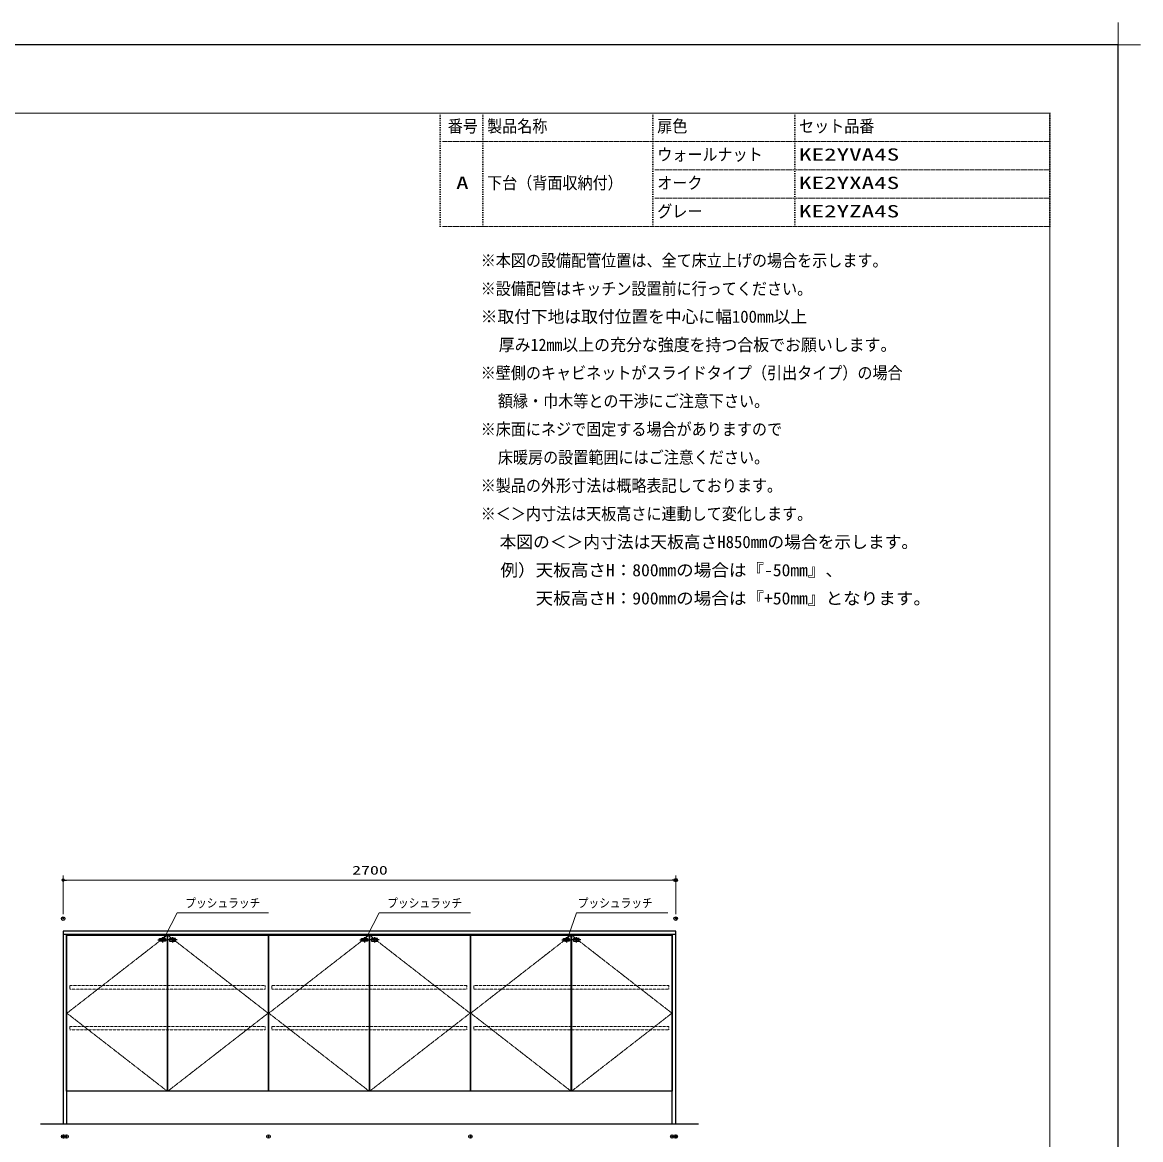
# Model space of a CAD drawing. Units: millimetres, scale not verified. Extents: x -9797 to 9797, y -4555 to 4555.
# Drawn here: x -1927 to 3002, y -369 to 4555 of the extents above; entities that cross this region are included whole.
import ezdxf
from ezdxf.enums import TextEntityAlignment as Align

# ---------------------------------------------------------------- set-up
doc = ezdxf.new("R2010")
doc.units = ezdxf.units.MM
doc.header["$LTSCALE"] = 30
doc.header["$PDMODE"] = 32
doc.header["$PDSIZE"] = 15
for name, pattern in [('USER1', [0.26, 0.01, -0.25]), ('USER2', [0.375, 0.25, -0.125]), ('USER4', [2, 1.25, -0.25, 0.25, -0.25])]:
    doc.linetypes.add(name, pattern=pattern)
for name, color, linetype, lineweight in [('0-0_図面枠', 3, 'Continuous', 15), ('0-2_0', 7, 'Continuous', 25), ('0-3_DEFPOINTS', 7, 'Continuous', 25), ('0-4_一般', 7, 'Continuous', 5), ('0-6_細線ﾚｲﾔｰ', 91, 'Continuous', 9), ('0-7_寸法ﾚｲﾔｰ', 30, 'Continuous', 13), ('0-8_1', 7, 'Continuous', 25), ('0-9_KABE', 4, 'Continuous', 25)]:
    doc.layers.add(name, color=color, linetype=linetype, lineweight=lineweight)
doc.layers.add('0-1_仕様書', color=7, linetype='Continuous')
doc.styles.add('ＭＳ ゴシック', font='')
doc.styles.get('ＭＳ ゴシック').set_extended_font_data('MS Gothic')

# ---------------------------------------------------------------- blocks, each defined once
blk = doc.blocks.new('グループ-13-1')
at = {"layer": '0-4_一般'}
for p, q in [((372249.8, -84177), (372249.8, -80193)), ((370257.8, -82185), (374241.7, -82185))]:
    blk.add_line(p, q, dxfattribs=at)
blk = doc.blocks.new('_DOT')
at = {"layer": '0-2_0', "color": 30}
blk.add_line((-15, 0), (-30, 0), dxfattribs=at)
for points in [[(0, 0), (-15, 0), (-14.88, 1.88)], [(0, 0), (-14.88, -1.88), (-15, 0)], [(0, 0), (-14.88, 1.88), (-14.53, 3.73)], [(0, 0), (-14.53, -3.73), (-14.88, -1.88)], [(0, 0), (-14.53, 3.73), (-13.95, 5.52)], [(0, 0), (-13.95, -5.52), (-14.53, -3.73)], [(0, 0), (-13.95, 5.52), (-13.14, 7.23)], [(0, 0), (-13.14, -7.23), (-13.95, -5.52)], [(0, 0), (-13.14, 7.23), (-12.14, 8.82)], [(0, 0), (-12.14, -8.82), (-13.14, -7.23)], [(0, 0), (-12.14, 8.82), (-10.93, 10.27)], [(0, 0), (-10.93, -10.27), (-12.14, -8.82)], [(0, 0), (-10.93, 10.27), (-9.56, 11.56)], [(0, 0), (-9.56, -11.56), (-10.93, -10.27)], [(0, 0), (-9.56, 11.56), (-8.04, 12.66)], [(0, 0), (-8.04, -12.66), (-9.56, -11.56)], [(0, 0), (-8.04, 12.66), (-6.39, 13.57)], [(0, 0), (-6.39, -13.57), (-8.04, -12.66)], [(0, 0), (-6.39, 13.57), (-4.64, 14.27)], [(0, 0), (-4.64, -14.27), (-6.39, -13.57)], [(0, 0), (-4.64, 14.27), (-2.81, 14.73)], [(0, 0), (-2.81, -14.73), (-4.64, -14.27)], [(0, 0), (-2.81, 14.73), (-0.94, 14.97)], [(0, 0), (-0.94, -14.97), (-2.81, -14.73)], [(0, 0), (-0.94, 14.97), (0.94, 14.97)], [(0, 0), (0.94, -14.97), (-0.94, -14.97)], [(0, 0), (0.94, 14.97), (2.81, 14.73)], [(0, 0), (2.81, 14.73), (4.64, 14.27)], [(0, 0), (4.64, 14.27), (6.39, 13.57)], [(0, 0), (6.39, 13.57), (8.04, 12.66)], [(0, 0), (8.04, 12.66), (9.56, 11.56)], [(0, 0), (9.56, 11.56), (10.93, 10.27)], [(0, 0), (10.93, 10.27), (12.14, 8.82)], [(0, 0), (12.14, 8.82), (13.14, 7.23)], [(0, 0), (13.14, 7.23), (13.95, 5.52)], [(0, 0), (13.95, 5.52), (14.53, 3.73)], [(0, 0), (14.53, 3.73), (14.88, 1.88)], [(0, 0), (14.88, 1.88), (15, 0)], [(0, 0), (2.81, -14.73), (0.94, -14.97)], [(0, 0), (4.64, -14.27), (2.81, -14.73)], [(0, 0), (6.39, -13.57), (4.64, -14.27)], [(0, 0), (8.04, -12.66), (6.39, -13.57)], [(0, 0), (9.56, -11.56), (8.04, -12.66)], [(0, 0), (10.93, -10.27), (9.56, -11.56)], [(0, 0), (12.14, -8.82), (10.93, -10.27)], [(0, 0), (13.14, -7.23), (12.14, -8.82)], [(0, 0), (13.95, -5.52), (13.14, -7.23)], [(0, 0), (14.53, -3.73), (13.95, -5.52)], [(0, 0), (14.88, -1.88), (14.53, -3.73)], [(0, 0), (15, 0), (14.88, -1.88)]]:
    blk.add_solid(points, dxfattribs=at)
blk = doc.blocks.new('A$C660A762F')
at = {"layer": '0-2_0'}
for points in [[(0, 20760), (26700, 20760), (26700, 0), (0, 0)], [(45, 20610), (13305, 20610), (13305, 0), (45, 0)], [(13395, 20610), (26655, 20610), (26655, 0), (13395, 0)]]:
    blk.add_lwpolyline(points, close=True, dxfattribs=at)
at = {"layer": '0-6_細線ﾚｲﾔｰ', "linetype": 'USER4'}
for points in [[(13305, 20610), (45, 10305), (13305, 0)], [(13395, 20610), (26655, 10305), (13395, 0)]]:
    blk.add_lwpolyline(points, dxfattribs=at)
at = {"layer": '0-6_細線ﾚｲﾔｰ', "linetype": 'USER2'}
for points in [[(450, 13500), (26250, 13500), (26250, 13950), (450, 13950)], [(450, 8100), (26250, 8100), (26250, 8550), (450, 8550)]]:
    blk.add_lwpolyline(points, close=True, dxfattribs=at)
at = {"layer": '0-8_1'}
for p, q in [((12084, 20010), (13296, 20010)), ((12690, 20353.1), (12690, 19666.9)), ((14616, 20010), (13404, 20010)), ((14010, 20353.1), (14010, 19666.9))]:
    blk.add_line(p, q, dxfattribs=at)
at = {"layer": '0-8_1', "color": 1}
for points in [[(13080, 20190), (13080, 19830), (12300, 19830), (12300, 20190)], [(13620, 20190), (13620, 19830), (14400, 19830), (14400, 20190)]]:
    blk.add_lwpolyline(points, close=True, dxfattribs=at)
for centre, radius in [((12690, 20010), 90), ((12690, 20010), 60), ((14010, 20010), 90), ((14010, 20010), 60)]:
    blk.add_circle(centre, radius, dxfattribs=at)

msp = doc.modelspace()

# ---------------------------------------------------------------- linework, layer by layer
at = {"layer": '0-0_図面枠', "linetype": 'USER1'}
for p, q in [((-84.73, 3655), (-84.73, 4155)), ((2602.77, 4155), (-84.73, 4155)), ((102.77, 3655), (102.77, 4155)), ((852.77, 3655), (852.77, 4155)), ((1477.77, 3655), (1477.77, 4155)), ((2602.77, 3655), (2602.77, 4155)), ((2602.77, 4030), (-84.73, 4030)), ((2602.77, 3905), (852.77, 3905)), ((2602.77, 3780), (852.77, 3780)), ((2602.77, 3655), (-84.73, 3655))]:
    msp.add_line(p, q, dxfattribs=at)
at = {"layer": '0-0_図面枠'}
msp.add_lwpolyline([(-9397.23, -4155), (2602.77, -4155), (2602.77, 4155), (-9397.23, 4155)], close=True, dxfattribs=at)
at = {"layer": '0-2_0'}
for points in [[(-1747.21, 549.86), (-1747.21, 536.86), (952.79, 536.86), (952.79, 549.86)], [(-1746.21, 536.86), (-1732.21, 536.86), (-1732.21, -300.14), (-1746.21, -300.14)], [(937.79, 536.86), (951.79, 536.86), (951.79, -300.14), (937.79, -300.14)]]:
    msp.add_lwpolyline(points, close=True, dxfattribs=at)
at = {"layer": '0-3_DEFPOINTS'}
for p, q in [((2902.77, 4455), (-9697.23, 4455)), ((2902.77, -4455), (2902.77, 4455))]:
    msp.add_line(p, q, dxfattribs=at)
for p in [(952.79, 774.86), (-1747.21, 604.86), (952.79, 604.86), (-1747.21, -355.14), (-1746.21, -355.14), (-1746.21, -355.14), (-1732.21, -355.14), (-842.21, -355.14), (47.79, -355.14), (937.79, -355.14), (951.79, -355.14), (951.79, -355.14), (952.79, -355.14)]:
    msp.add_point(p, dxfattribs=at)
at = {"layer": '0-7_寸法ﾚｲﾔｰ'}
for p, q in [((-1747.21, 624.86), (-1747.21, 794.86)), ((952.79, 624.86), (952.79, 794.86)), ((-1732.21, 774.86), (937.79, 774.86))]:
    msp.add_line(p, q, dxfattribs=at)
for points in [[(-842.27, 629.89), (-1245, 629.89), (-1297.59, 528.15)], [(47.73, 629.89), (-355, 629.89), (-407.59, 528.15)], [(918.49, 629.89), (515.76, 629.89), (480.44, 529.39)]]:
    msp.add_lwpolyline(points, dxfattribs=at)
at = {"layer": '0-9_KABE'}
msp.add_line((1052.79, -300.14), (-1847.21, -300.14), dxfattribs=at)

# ---------------------------------------------------------------- block references
at = {"layer": '0-2_0', "xscale": 0.03333333, "yscale": 0.03333333}
for p in [(-1732.21, -155.14), (-842.21, -155.14), (47.79, -155.14)]:
    msp.add_blockref('A$C660A762F', p, dxfattribs=at)
at = {"layer": '0-3_DEFPOINTS', "xscale": 0.05, "yscale": 0.05}
msp.add_blockref('グループ-13-1', (-15709.72, 8564.25), dxfattribs=at)
at = {"layer": '0-7_寸法ﾚｲﾔｰ'}
for p, xscale, yscale, rotation in [((-1747.21, 774.86), 0.5, 0.5, 180), ((-1309.21, 511.86), 0.6666667, 0.6666667, 234.49485), ((-419.21, 511.86), 0.6666667, 0.6666667, 234.49485), ((470.79, 511.86), 0.6666667, 0.6666667, 241.16871)]:
    msp.add_blockref('_DOT', p, dxfattribs=dict(at, xscale=xscale, yscale=yscale, rotation=rotation))
at = {"layer": '0-7_寸法ﾚｲﾔｰ', "xscale": 0.5, "yscale": 0.5}
msp.add_blockref('_DOT', (952.79, 774.86), dxfattribs=at)

# ---------------------------------------------------------------- texts
at = {"layer": '0-1_仕様書', "style": 'ＭＳ ゴシック'}
for s, width, p in [('番号', 0.9, (-51.92, 4053.97)), ('製品名称', 0.9, (121.52, 4053.97)), ('扉色', 0.9, (871.52, 4053.97)), ('セット品番', 0.9, (1496.52, 4053.97)), ('ウォールナット', 0.9, (871.52, 3928.97)), ('KE2YVA4S', 1.5, (1496.52, 3928.97)), ('A', 1.5, (-15.09, 3803.97)), ('下台（背面収納付）', 0.9, (121.52, 3803.97)), ('オーク', 0.9, (871.52, 3803.97)), ('KE2YXA4S', 1.5, (1496.52, 3803.97)), ('グレー', 0.9, (871.52, 3678.97)), ('KE2YZA4S', 1.5, (1496.52, 3678.97))]:
    msp.add_text(s, height=54.11, dxfattribs=dict(at, width=width)).set_placement(p, align=Align.BOTTOM_LEFT)
at = {"layer": '0-2_0', "style": 'ＭＳ ゴシック'}
for s, height, width, p in [('※本図の設備配管位置は、全て床立上げの場合を示します。', 54.11, 0.9, (93.25, 3462.09)), ('※設備配管はキッチン設置前に行ってください。', 54.11, 0.9, (93.25, 3337.73)), ('\u3000厚み12mm以上の充分な強度を持つ合板でお願いします。', 54.12, 0.95, (102.77, 3090.64)), ('※壁側のキャビネットがスライドタイプ（引出タイプ）の場合', 54.11, 0.9, (93.25, 2966.75)), ('\u3000額縁・巾木等との干渉にご注意下さい。', 54.11, 0.9, (102.77, 2842.65)), ('※床面にネジで固定する場合がありますので', 54.11, 0.9, (93.25, 2718.55)), ('\u3000床暖房の設置範囲にはご注意ください。', 54.11, 0.9, (102.77, 2594.38)), ('※製品の外形寸法は概略表記しております。', 54.11, 0.9, (93.25, 2470.08)), ('※＜＞内寸法は天板高さに連動して変化します。', 54.11, 0.9, (93.25, 2345.85)), ('\u3000例）天板高さH：800mmの場合は『-50mm』、', 54.12, 1.05, (102.77, 2097.45)), ('\u3000\u3000\u3000天板高さH：900mmの場合は『+50mm』となります。', 54.12, 1.05, (102.77, 1973.25))]:
    msp.add_text(s, height=height, dxfattribs=dict(at, width=width)).set_placement(p, align=Align.BOTTOM_LEFT)
for s, p in [('※取付下地は取付位置を中心に幅100mm以上', (93.25, 3214.52)), ('\u3000本図の＜＞内寸法は天板高さH850mmの場合を示します。', (102.77, 2221.65))]:
    msp.add_text(s, height=54.12, dxfattribs=at).set_placement(p, align=Align.BOTTOM_LEFT)
at = {"layer": '0-7_寸法ﾚｲﾔｰ', "style": 'ＭＳ ゴシック', "width": 1.5}
msp.add_text('2700', height=38.49, dxfattribs=at).set_placement((-473.4, 787.46), align=Align.BOTTOM_LEFT)
at = {"layer": '0-7_寸法ﾚｲﾔｰ', "color": 7, "style": 'ＭＳ ゴシック', "width": 0.9}
for p in [(-1208.91, 642.49), (-318.91, 642.49), (521, 642.49)]:
    msp.add_text('プッシュラッチ', height=38.49, dxfattribs=at).set_placement(p, align=Align.BOTTOM_LEFT)

doc.saveas('drawing.dxf')
